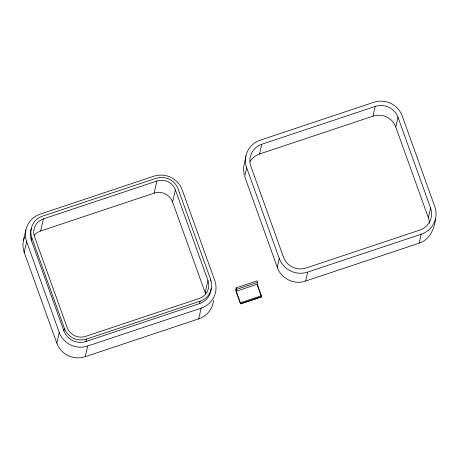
<?xml version="1.0" encoding="UTF-8"?>
<svg xmlns="http://www.w3.org/2000/svg" width="459" height="459" viewBox="0 0 459 459"><rect width="100%" height="100%" fill="white"/><g stroke="black" fill="none" stroke-linecap="round" stroke-linejoin="round"><path stroke-width="0.69" d="M23.438 240.579L25.882 229.896M24.212 252.381L26.656 241.704A22.307 21.745 12.9 0 1 40.266 214.078L153.748 176.222A22.307 21.745 12.9 0 1 182.171 189.831L214.76 280.547A22.307 21.745 12.9 0 1 201.151 308.173L198.707 318.85L85.225 356.7A22.307 21.745 12.9 0 1 56.801 343.097L24.212 252.381A22.307 21.745 12.9 0 1 24.436 237.314M211.1 288.654A17.402 16.96 12.9 0 1 199.522 303.634L86.04 341.485A17.402 16.96 12.9 0 1 63.87 330.87L31.281 240.16L31.837 237.733A17.402 16.96 12.9 0 1 42.452 216.183L155.934 178.333A17.402 16.96 12.9 0 1 178.103 188.947L210.692 279.657L210.417 280.874M34.207 235.358A14.504 14.137 12.9 0 1 40.633 231.003L43.416 218.863L156.898 181.012A14.504 14.137 12.9 0 1 175.372 189.86L207.961 280.569L205.179 292.71A14.504 14.137 12.9 0 1 205.517 293.771M56.801 343.097L59.245 332.414L26.656 241.704M63.87 330.87L64.426 328.443L31.837 237.733M86.04 341.485L86.596 339.058L200.078 301.207A17.402 16.96 12.9 0 0 210.692 279.657M85.225 356.7L87.669 346.023L201.151 308.173M40.633 231.003L154.115 193.153L156.898 181.012M205.179 292.71L172.59 201.994L175.372 189.86M199.522 303.634L200.078 301.207M245.915 155.968L243.448 168.092L244.171 174.873M419.182 242.983L421.184 234.245A22.307 21.745 12.9 0 0 434.788 206.619L402.199 115.903A22.307 21.745 12.9 0 0 373.775 102.3L260.293 140.15A22.307 21.745 12.9 0 0 246.684 167.776L244.687 176.514L277.276 267.224C280.862 278.527 294.294 285.102 305.436 281.109L418.901 243.264C429.532 240.028 434.684 228.754 435.562 218.421M250.052 161.574A17.849 17.396 12.9 0 1 259.553 153.983L261.773 144.275L375.261 106.419A17.849 17.396 12.9 0 1 397.999 117.309L430.588 208.019L428.362 217.732A17.849 17.396 12.9 0 1 429.372 223.103M236.156 287.862L235.633 290.145L240.619 303.864L261.636 296.858L257.247 284.236L257.694 282.296L257.172 280.851L236.156 287.862L236.678 289.302L236.23 291.247L240.619 303.864M277.276 267.224L279.279 258.486L246.684 167.776M305.7 280.833L307.696 272.095L421.184 234.245M259.553 153.983L373.035 116.133L375.261 106.419M428.362 217.732L395.773 127.017L397.999 117.309M236.678 289.302L257.694 282.296M236.23 291.247L257.247 284.236M240.367 302.751L261.378 295.739M240.654 303.697L261.67 296.692M257.281 284.884L261.24 295.917M307.696 272.095A22.307 21.745 12.9 0 1 279.279 258.486M373.035 116.133A17.849 17.396 12.9 0 1 395.773 127.017M430.588 208.019A17.849 17.396 12.9 0 1 419.698 230.12L306.216 267.97A17.849 17.396 12.9 0 1 283.478 257.086L250.889 166.376A17.849 17.396 12.9 0 1 261.773 144.275M213.51 300.215A22.307 21.745 12.9 0 1 198.707 318.85M87.669 346.023A22.307 21.745 12.9 0 1 59.245 332.414M154.115 193.153A14.504 14.137 12.9 0 1 172.59 201.994M31.281 240.16A17.402 16.96 12.9 0 1 31.453 228.404M43.416 218.863A14.504 14.137 12.9 0 0 34.568 236.821L67.157 327.531A14.504 14.137 12.9 0 0 85.632 336.378L199.114 298.528A14.504 14.137 12.9 0 0 207.961 280.569M86.596 339.058A17.402 16.96 12.9 0 1 64.426 328.443"/></g></svg>
